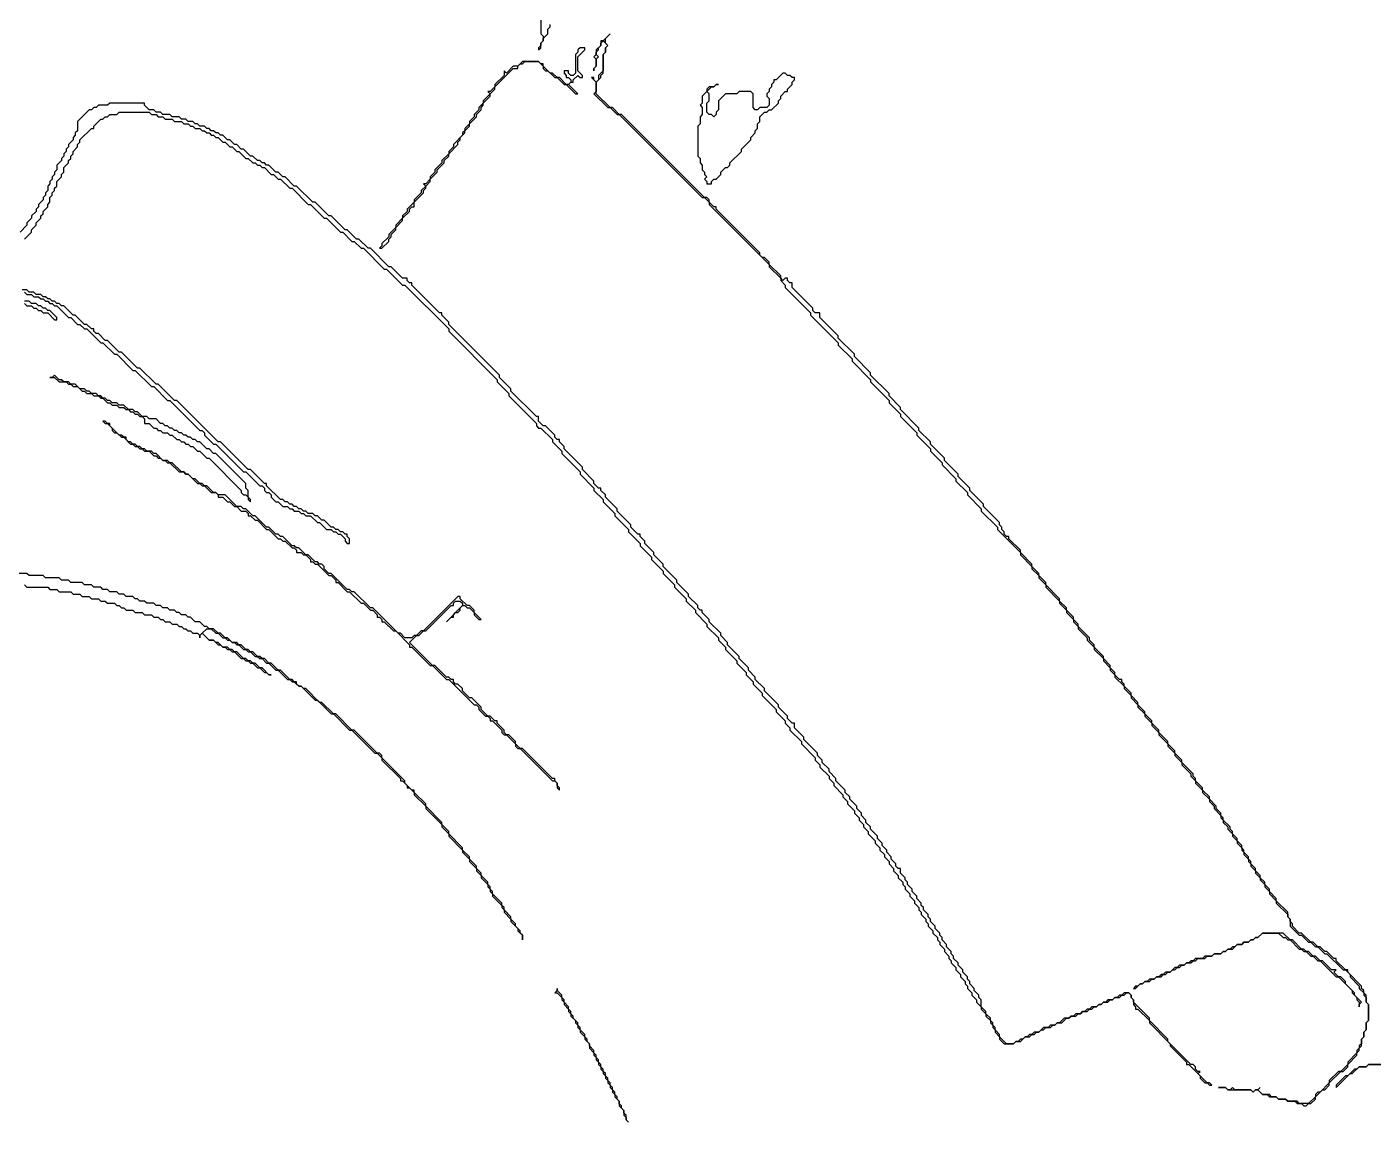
# Model space of a CAD drawing. Header units: metres. Extents: x 0 to 100, y 0 to 141.
# Drawn here: x 25.58 to 40.17, y 99.25 to 111.12 of the extents above; entities that cross this region are included whole.
import ezdxf

# ---------------------------------------------------------------- set-up
doc = ezdxf.new("R2010")
doc.units = ezdxf.units.M

msp = doc.modelspace()

# ---------------------------------------------------------------- linework, layer by layer
for points in [[(31.15, 111.2), (31.15, 111.05), (31.175, 111.025), (31.175, 110.975), (31.15, 110.95), (31.15, 110.925), (31.125, 110.9), (31.125, 110.875), (31.15, 110.9), (31.15, 110.95), (31.175, 110.975), (31.175, 111), (31.225, 111.05), (31.225, 111.1), (31.25, 111.125), (31.25, 111.15)], [(25.55, 108.825), (25.625, 108.9), (25.625, 108.925), (25.675, 108.975), (25.675, 109), (25.725, 109.05), (25.725, 109.075), (25.75, 109.1), (25.75, 109.125), (25.8, 109.175), (25.8, 109.2), (25.825, 109.225), (25.825, 109.275), (25.85, 109.3), (25.85, 109.325), (25.875, 109.35), (25.875, 109.375), (25.9, 109.4), (25.9, 109.45), (25.95, 109.5), (25.95, 109.525), (25.975, 109.55), (25.975, 109.6), (26.025, 109.65), (26.025, 109.675), (26.05, 109.7), (26.05, 109.725), (26.075, 109.75), (26.075, 109.775), (26.125, 109.825), (26.125, 109.85), (26.15, 109.875), (26.15, 109.9), (26.275, 110.025), (26.3, 110.025), (26.3, 110.05), (26.375, 110.125), (26.4, 110.125), (26.425, 110.15), (26.45, 110.15), (26.475, 110.175), (26.55, 110.175), (26.575, 110.2), (26.9, 110.2), (26.925, 110.175), (26.975, 110.175), (27, 110.15), (27.05, 110.15), (27.075, 110.125), (27.15, 110.125), (27.175, 110.1), (27.25, 110.1), (27.275, 110.075), (27.325, 110.075), (27.35, 110.05), (27.375, 110.05), (27.4, 110.025), (27.45, 110.025), (27.475, 110), (27.5, 110), (27.525, 109.975), (27.55, 109.975), (27.575, 109.95), (27.6, 109.95), (27.625, 109.925), (27.65, 109.925), (27.7, 109.875), (27.725, 109.875), (27.775, 109.825), (27.8, 109.825), (27.85, 109.775), (27.875, 109.775), (27.95, 109.7), (27.975, 109.7), (28.025, 109.65), (28.05, 109.65), (28.075, 109.625), (28.1, 109.625), (28.125, 109.6), (28.15, 109.6), (28.225, 109.525), (28.25, 109.525), (28.3, 109.475), (28.325, 109.475), (28.425, 109.375), (28.45, 109.375), (28.625, 109.2), (28.65, 109.2), (28.8, 109.05), (28.825, 109.05), (28.975, 108.9), (29, 108.9), (29.1, 108.8), (29.125, 108.8), (29.2, 108.725), (29.225, 108.725), (29.45, 108.5), (29.475, 108.5), (29.65, 108.325), (29.675, 108.325), (30.15, 107.85), (30.15, 107.825), (30.675, 107.3), (30.675, 107.275), (30.8, 107.15), (30.8, 107.125), (31.1, 106.825), (31.1, 106.8), (31.125, 106.775), (31.15, 106.775), (31.275, 106.65), (31.275, 106.625), (31.375, 106.525), (31.375, 106.5), (31.575, 106.3), (31.575, 106.275), (31.725, 106.125), (31.725, 106.1), (31.825, 106), (31.825, 105.975), (31.95, 105.85), (31.95, 105.825), (32.1, 105.675), (32.1, 105.65), (32.225, 105.525), (32.225, 105.5), (32.35, 105.375), (32.35, 105.35), (32.475, 105.225), (32.475, 105.2), (32.6, 105.075), (32.6, 105.05), (32.725, 104.925), (32.725, 104.9), (32.825, 104.8), (32.825, 104.775), (32.95, 104.65), (32.95, 104.625), (33.075, 104.5), (33.075, 104.475), (33.15, 104.4), (33.15, 104.375), (33.275, 104.25), (33.275, 104.225), (33.375, 104.125), (33.375, 104.1), (33.45, 104.025), (33.45, 104), (33.55, 103.9), (33.55, 103.875), (33.7, 103.725), (33.7, 103.7), (33.8, 103.6), (33.8, 103.575), (33.85, 103.525), (33.85, 103.5), (33.975, 103.375), (33.975, 103.35), (34.125, 103.2), (34.125, 103.175), (34.175, 103.125), (34.175, 103.1), (34.275, 103), (34.275, 102.975), (34.325, 102.925), (34.325, 102.9), (34.425, 102.8), (34.425, 102.775), (34.475, 102.725), (34.475, 102.7), (34.55, 102.625), (34.55, 102.6), (34.6, 102.55), (34.6, 102.525), (34.65, 102.475), (34.65, 102.45), (34.7, 102.4), (34.7, 102.375), (34.775, 102.3), (34.775, 102.275), (34.825, 102.225), (34.825, 102.2), (34.875, 102.15), (34.875, 102.125), (34.925, 102.075), (34.925, 102.05), (34.975, 102), (34.975, 101.975), (35.025, 101.925), (35.025, 101.9), (35.075, 101.85), (35.075, 101.825), (35.1, 101.8), (35.1, 101.775), (35.15, 101.725), (35.15, 101.7), (35.2, 101.65), (35.2, 101.625), (35.25, 101.575), (35.25, 101.55), (35.275, 101.525), (35.275, 101.5), (35.325, 101.45), (35.325, 101.425), (35.35, 101.4), (35.35, 101.375), (35.4, 101.325), (35.4, 101.3), (35.45, 101.25), (35.45, 101.225), (35.475, 101.2), (35.475, 101.175), (35.525, 101.125), (35.525, 101.1), (35.575, 101.05), (35.575, 101.025), (35.6, 101), (35.6, 100.975), (35.65, 100.925), (35.65, 100.9), (35.7, 100.85), (35.7, 100.825), (35.75, 100.775), (35.75, 100.75), (35.775, 100.725), (35.775, 100.7), (35.825, 100.65), (35.825, 100.625), (35.875, 100.575), (35.875, 100.55), (35.925, 100.5), (35.925, 100.475), (35.975, 100.425), (35.975, 100.4), (36.025, 100.35), (36.025, 100.325), (36.05, 100.3), (36.05, 100.275), (36.075, 100.25), (36.075, 100.225), (36.125, 100.175), (36.125, 100.15), (36.175, 100.1), (36.275, 100.1), (36.3, 100.125), (36.35, 100.125), (36.4, 100.175), (36.45, 100.175), (36.475, 100.2), (36.5, 100.2), (36.525, 100.225), (36.55, 100.225), (36.575, 100.25), (36.6, 100.25), (36.625, 100.275), (36.675, 100.275), (36.7, 100.3), (36.725, 100.3), (36.75, 100.325), (36.8, 100.325), (36.85, 100.375), (36.875, 100.375), (36.9, 100.4), (36.95, 100.4), (36.975, 100.425), (37, 100.425), (37.025, 100.45), (37.075, 100.45), (37.1, 100.475), (37.125, 100.475), (37.15, 100.5), (37.175, 100.5), (37.2, 100.525), (37.225, 100.525), (37.25, 100.55), (37.3, 100.55), (37.325, 100.575), (37.35, 100.575), (37.375, 100.6), (37.425, 100.6), (37.45, 100.625), (37.475, 100.625), (37.5, 100.65), (37.525, 100.65), (37.55, 100.625), (37.55, 100.6), (37.575, 100.575), (37.575, 100.525), (37.6, 100.5), (37.6, 100.475), (37.625, 100.475), (37.75, 100.35), (37.75, 100.325), (37.975, 100.1), (37.975, 100.075), (38.15, 99.9), (38.15, 99.875), (38.175, 99.875), (38.3, 99.75), (38.3, 99.725), (38.35, 99.675), (38.375, 99.675), (38.4, 99.65), (38.425, 99.65), (38.4, 99.675), (38.375, 99.675), (38.275, 99.775), (38.3, 99.8), (38.275, 99.8), (38.25, 99.825), (38.25, 99.85), (38.225, 99.875), (38.2, 99.875), (37.95, 100.125), (37.95, 100.15), (37.75, 100.35), (37.75, 100.375), (37.575, 100.55), (37.575, 100.575), (37.55, 100.6), (37.55, 100.625), (37.525, 100.65), (37.475, 100.65), (37.45, 100.625), (37.425, 100.625), (37.4, 100.6), (37.375, 100.6), (37.35, 100.575), (37.3, 100.575), (37.275, 100.55), (37.25, 100.55), (37.225, 100.525), (37.2, 100.525), (37.175, 100.5), (37.125, 100.5), (37.1, 100.475), (37.075, 100.475), (37.05, 100.45), (37.025, 100.45), (37, 100.425), (36.95, 100.425), (36.925, 100.4), (36.9, 100.4), (36.875, 100.375), (36.825, 100.375), (36.775, 100.325), (36.75, 100.325), (36.725, 100.3), (36.675, 100.3), (36.65, 100.275), (36.6, 100.275), (36.55, 100.225), (36.5, 100.225), (36.475, 100.2), (36.45, 100.2), (36.425, 100.175), (36.4, 100.175), (36.375, 100.15), (36.35, 100.15), (36.325, 100.125), (36.3, 100.125), (36.275, 100.1), (36.2, 100.1), (36.125, 100.175), (36.125, 100.2), (36.075, 100.25), (36.075, 100.275), (36.05, 100.3), (36.05, 100.325), (36.025, 100.35), (36.025, 100.375), (35.975, 100.425), (35.975, 100.45), (35.925, 100.5), (35.925, 100.575), (35.9, 100.6), (35.9, 100.625), (35.85, 100.675), (35.85, 100.7), (35.8, 100.75), (35.8, 100.775), (35.775, 100.8), (35.775, 100.825), (35.725, 100.875), (35.725, 100.9), (35.675, 100.95), (35.675, 100.975), (35.625, 101.025), (35.625, 101.05), (35.6, 101.075), (35.6, 101.1), (35.55, 101.15), (35.55, 101.175), (35.5, 101.225), (35.5, 101.25), (35.475, 101.275), (35.475, 101.3), (35.425, 101.35), (35.425, 101.375), (35.375, 101.425), (35.375, 101.45), (35.35, 101.475), (35.35, 101.5), (35.3, 101.55), (35.3, 101.575), (35.275, 101.6), (35.275, 101.625), (35.225, 101.675), (35.225, 101.7), (35.175, 101.75), (35.175, 101.775), (35.125, 101.825), (35.125, 101.85), (35.1, 101.875), (35.1, 101.9), (35.05, 101.95), (35.05, 102), (35.025, 102), (35, 102.025), (35, 102.05), (34.95, 102.1), (34.95, 102.125), (34.9, 102.175), (34.9, 102.2), (34.85, 102.25), (34.85, 102.275), (34.8, 102.325), (34.8, 102.35), (34.725, 102.425), (34.725, 102.45), (34.675, 102.5), (34.675, 102.525), (34.625, 102.575), (34.625, 102.6), (34.575, 102.65), (34.575, 102.675), (34.5, 102.75), (34.5, 102.775), (34.45, 102.825), (34.45, 102.85), (34.35, 102.95), (34.35, 102.975), (34.275, 103.05), (34.275, 103.075), (34.2, 103.15), (34.2, 103.175), (34.15, 103.225), (34.15, 103.25), (34, 103.4), (34, 103.425), (33.9, 103.525), (33.9, 103.575), (33.875, 103.575), (33.825, 103.625), (33.825, 103.65), (33.725, 103.75), (33.725, 103.775), (33.575, 103.925), (33.575, 103.95), (33.475, 104.05), (33.475, 104.075), (33.4, 104.15), (33.4, 104.175), (33.3, 104.275), (33.3, 104.3), (33.175, 104.425), (33.175, 104.45), (33.1, 104.525), (33.1, 104.55), (32.975, 104.675), (32.975, 104.7), (32.9, 104.775), (32.9, 104.8), (32.875, 104.8), (32.85, 104.825), (32.85, 104.85), (32.75, 104.95), (32.75, 104.975), (32.625, 105.1), (32.625, 105.125), (32.475, 105.275), (32.475, 105.3), (32.375, 105.4), (32.375, 105.425), (32.275, 105.525), (32.275, 105.55), (32.225, 105.6), (32.225, 105.625), (32.2, 105.625), (32.125, 105.7), (32.125, 105.725), (31.975, 105.875), (31.975, 105.9), (31.85, 106.025), (31.85, 106.05), (31.8, 106.1), (31.8, 106.125), (31.775, 106.125), (31.725, 106.175), (31.725, 106.2), (31.6, 106.325), (31.6, 106.35), (31.4, 106.55), (31.4, 106.575), (31.35, 106.625), (31.35, 106.65), (31.325, 106.65), (31.3, 106.675), (31.3, 106.7), (31.2, 106.8), (31.175, 106.8), (31.125, 106.85), (31.125, 106.9), (31.1, 106.9), (30.825, 107.175), (30.825, 107.2), (30.7, 107.325), (30.7, 107.35), (30.15, 107.9), (30.15, 107.925), (30.075, 108), (30.075, 108.025), (30.05, 108.025), (29.75, 108.325), (29.75, 108.35), (29.725, 108.35), (29.7, 108.375), (29.7, 108.4), (29.65, 108.4), (29.525, 108.525), (29.5, 108.525), (29.3, 108.725), (29.275, 108.725), (29.175, 108.825), (29.15, 108.825), (29.05, 108.925), (29.025, 108.925), (28.875, 109.075), (28.85, 109.075), (28.7, 109.225), (28.675, 109.225), (28.5, 109.4), (28.475, 109.4), (28.375, 109.5), (28.35, 109.5), (28.3, 109.55), (28.275, 109.55), (28.2, 109.625), (28.175, 109.625), (28.15, 109.65), (28.125, 109.65), (28.1, 109.675), (28.075, 109.675), (28.025, 109.725), (28, 109.725), (27.925, 109.8), (27.9, 109.8), (27.85, 109.85), (27.825, 109.85), (27.775, 109.9), (27.75, 109.9), (27.7, 109.95), (27.675, 109.95), (27.65, 109.975), (27.625, 109.975), (27.6, 110), (27.575, 110), (27.55, 110.025), (27.525, 110.025), (27.5, 110.05), (27.45, 110.05), (27.425, 110.075), (27.4, 110.075), (27.375, 110.1), (27.325, 110.1), (27.3, 110.125), (27.25, 110.125), (27.225, 110.15), (27.15, 110.15), (27.125, 110.175), (27.05, 110.175), (27.025, 110.2), (26.975, 110.2), (26.95, 110.225), (26.9, 110.225), (26.85, 110.275), (26.85, 110.3), (26.475, 110.3), (26.45, 110.275), (26.35, 110.275), (26.325, 110.25), (26.3, 110.25), (26.275, 110.225), (26.25, 110.225), (26.125, 110.1), (26.125, 110), (26.1, 109.975), (26.1, 109.95), (26.075, 109.925), (26.075, 109.9), (26.025, 109.85), (26.025, 109.825), (26, 109.8), (26, 109.775), (25.975, 109.75), (25.975, 109.725), (25.95, 109.7), (25.95, 109.675), (25.9, 109.625), (25.9, 109.575), (25.875, 109.55), (25.875, 109.525), (25.85, 109.5), (25.85, 109.475), (25.825, 109.45), (25.825, 109.425), (25.8, 109.4), (25.8, 109.35), (25.775, 109.325), (25.775, 109.3), (25.75, 109.275), (25.75, 109.25), (25.7, 109.2), (25.7, 109.175), (25.675, 109.15), (25.675, 109.125), (25.625, 109.075), (25.625, 109.05), (25.575, 109), (25.575, 108.975), (25.5, 108.9)], [(25.55, 108.25), (25.575, 108.225), (25.625, 108.225), (25.65, 108.2), (25.7, 108.2), (25.725, 108.175), (25.75, 108.175), (25.775, 108.15), (25.8, 108.15), (25.825, 108.125), (25.85, 108.125), (25.875, 108.1), (25.9, 108.1), (26.025, 107.975), (26.05, 107.975), (26.125, 107.9), (26.15, 107.9), (26.2, 107.85), (26.225, 107.85), (26.375, 107.7), (26.4, 107.7), (26.525, 107.575), (26.55, 107.575), (26.725, 107.4), (26.75, 107.4), (26.925, 107.225), (26.95, 107.225), (27.1, 107.075), (27.125, 107.075), (27.45, 106.75), (27.475, 106.75), (27.5, 106.725), (27.5, 106.7), (27.6, 106.6), (27.625, 106.6), (27.925, 106.3), (27.95, 106.3), (28.1, 106.15), (28.125, 106.15), (28.15, 106.125), (28.15, 106.1), (28.175, 106.075), (28.2, 106.075), (28.225, 106.05), (28.225, 106.025), (28.275, 105.975), (28.3, 105.975), (28.35, 105.925), (28.4, 105.925), (28.425, 105.9), (28.45, 105.9), (28.475, 105.875), (28.525, 105.875), (28.55, 105.85), (28.575, 105.85), (28.6, 105.825), (28.65, 105.825), (28.725, 105.75), (28.75, 105.75), (28.825, 105.675), (28.875, 105.675), (28.9, 105.65), (28.925, 105.65), (28.95, 105.625), (28.975, 105.625), (29.025, 105.575), (29.025, 105.55), (29.05, 105.525), (29.075, 105.525), (29.075, 105.575), (29.05, 105.6), (29.05, 105.625), (29.025, 105.625), (29, 105.65), (28.975, 105.65), (28.95, 105.675), (28.925, 105.675), (28.9, 105.7), (28.875, 105.7), (28.8, 105.775), (28.775, 105.775), (28.725, 105.825), (28.7, 105.825), (28.675, 105.85), (28.625, 105.85), (28.6, 105.875), (28.575, 105.875), (28.55, 105.9), (28.525, 105.9), (28.5, 105.925), (28.475, 105.925), (28.45, 105.95), (28.425, 105.95), (28.4, 105.975), (28.375, 105.975), (28.35, 106), (28.325, 106), (28.175, 106.15), (28.175, 106.175), (28.15, 106.175), (28, 106.325), (27.975, 106.325), (27.675, 106.625), (27.65, 106.625), (27.2, 107.075), (27.175, 107.075), (27, 107.25), (26.975, 107.25), (26.8, 107.425), (26.775, 107.425), (26.6, 107.6), (26.575, 107.6), (26.45, 107.725), (26.425, 107.725), (26.35, 107.8), (26.325, 107.8), (26.3, 107.825), (26.3, 107.85), (26.275, 107.85), (26.225, 107.9), (26.2, 107.9), (26.1, 108), (26.075, 108), (25.975, 108.1), (25.95, 108.1), (25.925, 108.125), (25.9, 108.125), (25.875, 108.15), (25.85, 108.15), (25.825, 108.175), (25.8, 108.175), (25.775, 108.2), (25.75, 108.2), (25.725, 108.225), (25.675, 108.225), (25.65, 108.25), (25.6, 108.25), (25.575, 108.275), (25.525, 108.275)], [(25.55, 108.125), (25.575, 108.1), (25.625, 108.1), (25.65, 108.075), (25.675, 108.075), (25.7, 108.05), (25.725, 108.05), (25.75, 108.025), (25.8, 108.025), (25.875, 107.95), (25.9, 107.95), (25.9, 107.975), (25.825, 108.05), (25.8, 108.05), (25.775, 108.075), (25.75, 108.075), (25.725, 108.1), (25.7, 108.1), (25.675, 108.125), (25.625, 108.125), (25.6, 108.15), (25.55, 108.15)], [(25.55, 105.075), (25.575, 105.05), (25.8, 105.05), (25.825, 105.025), (25.9, 105.025), (25.925, 105), (26.05, 105), (26.075, 104.975), (26.15, 104.975), (26.175, 104.95), (26.25, 104.95), (26.275, 104.925), (26.35, 104.925), (26.375, 104.9), (26.425, 104.9), (26.45, 104.875), (26.525, 104.875), (26.55, 104.85), (26.575, 104.85), (26.6, 104.825), (26.625, 104.825), (26.65, 104.8), (26.725, 104.8), (26.75, 104.775), (26.825, 104.775), (26.85, 104.75), (26.925, 104.75), (26.95, 104.725), (27, 104.725), (27.025, 104.7), (27.05, 104.7), (27.075, 104.675), (27.125, 104.675), (27.15, 104.65), (27.2, 104.65), (27.225, 104.625), (27.25, 104.625), (27.275, 104.6), (27.3, 104.6), (27.325, 104.575), (27.35, 104.575), (27.375, 104.55), (27.425, 104.55), (27.45, 104.525), (27.45, 104.5), (27.45, 104.525), (27.475, 104.55), (27.55, 104.475), (27.6, 104.475), (27.65, 104.425), (27.675, 104.425), (27.7, 104.4), (27.725, 104.4), (27.75, 104.375), (27.775, 104.375), (27.8, 104.35), (27.825, 104.35), (27.9, 104.275), (27.925, 104.275), (27.95, 104.25), (27.975, 104.25), (28, 104.225), (28.025, 104.225), (28.075, 104.175), (28.1, 104.175), (28.15, 104.125), (28.175, 104.125), (28.2, 104.1), (28.225, 104.1), (28.2, 104.1), (28.125, 104.175), (28.1, 104.175), (28.05, 104.225), (28.025, 104.225), (28, 104.25), (27.975, 104.25), (27.95, 104.275), (27.925, 104.275), (27.85, 104.35), (27.825, 104.35), (27.8, 104.375), (27.775, 104.375), (27.75, 104.4), (27.7, 104.4), (27.65, 104.45), (27.625, 104.45), (27.6, 104.475), (27.55, 104.475), (27.475, 104.55), (27.525, 104.6), (27.575, 104.6), (27.625, 104.55), (27.65, 104.55), (27.7, 104.5), (27.725, 104.5), (27.75, 104.475), (27.775, 104.475), (27.8, 104.45), (27.825, 104.45), (27.85, 104.425), (27.875, 104.425), (27.925, 104.375), (27.95, 104.375), (27.975, 104.35), (28, 104.35), (28.05, 104.3), (28.075, 104.3), (28.1, 104.275), (28.125, 104.275), (28.175, 104.225), (28.2, 104.225), (28.275, 104.15), (28.3, 104.15), (28.4, 104.05), (28.425, 104.05), (28.45, 104.025), (28.475, 104.025), (28.525, 103.975), (28.55, 103.975), (28.7, 103.825), (28.725, 103.825), (28.875, 103.675), (28.9, 103.675), (29.075, 103.5), (29.1, 103.5), (29.35, 103.25), (29.375, 103.25), (29.425, 103.2), (29.425, 103.175), (29.625, 102.975), (29.625, 102.95), (29.65, 102.95), (29.7, 102.9), (29.7, 102.875), (29.725, 102.875), (29.775, 102.825), (29.775, 102.8), (29.9, 102.675), (29.9, 102.65), (30.075, 102.475), (30.075, 102.45), (30.15, 102.375), (30.15, 102.35), (30.3, 102.2), (30.3, 102.175), (30.375, 102.1), (30.375, 102.075), (30.45, 102), (30.45, 101.975), (30.5, 101.925), (30.5, 101.9), (30.575, 101.825), (30.575, 101.8), (30.6, 101.775), (30.6, 101.75), (30.625, 101.725), (30.625, 101.7), (30.725, 101.6), (30.725, 101.575), (30.75, 101.55), (30.75, 101.525), (30.825, 101.45), (30.825, 101.425), (30.9, 101.35), (30.9, 101.325), (30.95, 101.275), (30.95, 101.225), (30.95, 101.275), (30.925, 101.3), (30.925, 101.325), (30.875, 101.375), (30.875, 101.4), (30.825, 101.45), (30.825, 101.475), (30.75, 101.55), (30.75, 101.575), (30.725, 101.6), (30.725, 101.625), (30.625, 101.725), (30.625, 101.75), (30.6, 101.775), (30.6, 101.8), (30.575, 101.825), (30.575, 101.85), (30.5, 101.925), (30.5, 101.95), (30.45, 102), (30.45, 102.025), (30.375, 102.1), (30.375, 102.125), (30.3, 102.2), (30.3, 102.225), (30.15, 102.375), (30.15, 102.4), (30.075, 102.475), (30.075, 102.5), (29.9, 102.675), (29.9, 102.7), (29.775, 102.825), (29.775, 102.85), (29.75, 102.85), (29.675, 102.925), (29.675, 102.95), (29.425, 103.2), (29.425, 103.225), (29.4, 103.25), (29.375, 103.25), (29.125, 103.5), (29.1, 103.5), (28.925, 103.675), (28.9, 103.675), (28.775, 103.8), (28.75, 103.8), (28.6, 103.95), (28.575, 103.95), (28.55, 103.975), (28.525, 103.975), (28.5, 104), (28.5, 104.025), (28.475, 104.025), (28.45, 104.05), (28.425, 104.05), (28.325, 104.15), (28.3, 104.15), (28.225, 104.225), (28.2, 104.225), (28.15, 104.275), (28.125, 104.275), (28.1, 104.3), (28.075, 104.3), (28.025, 104.35), (28, 104.35), (27.975, 104.375), (27.95, 104.375), (27.9, 104.425), (27.875, 104.425), (27.85, 104.45), (27.8, 104.45), (27.75, 104.5), (27.725, 104.5), (27.675, 104.55), (27.65, 104.55), (27.6, 104.6), (27.55, 104.6), (27.525, 104.625), (27.5, 104.625), (27.45, 104.675), (27.4, 104.675), (27.35, 104.725), (27.325, 104.725), (27.3, 104.75), (27.25, 104.75), (27.225, 104.775), (27.2, 104.775), (27.175, 104.8), (27.125, 104.8), (27.1, 104.825), (27.05, 104.825), (27.025, 104.85), (26.975, 104.85), (26.95, 104.875), (26.875, 104.875), (26.85, 104.9), (26.8, 104.9), (26.775, 104.925), (26.75, 104.925), (26.725, 104.95), (26.65, 104.95), (26.625, 104.975), (26.575, 104.975), (26.55, 105), (26.475, 105), (26.45, 105.025), (26.4, 105.025), (26.375, 105.05), (26.3, 105.05), (26.275, 105.075), (26.2, 105.075), (26.175, 105.1), (26.05, 105.1), (26.025, 105.125), (25.95, 105.125), (25.925, 105.15), (25.775, 105.15), (25.75, 105.175), (25.6, 105.175), (25.575, 105.2), (25.425, 105.2)], [(40.275, 99.875), (40.125, 99.875), (40.1, 99.85), (40.025, 99.85), (40, 99.825), (39.975, 99.825), (39.9, 99.75), (39.875, 99.75), (39.775, 99.65), (39.775, 99.625), (39.925, 99.775), (39.95, 99.775), (40.025, 99.85), (40.1, 99.85), (40.125, 99.875), (40.275, 99.875)]]:
    msp.add_lwpolyline(points)
for points in [[(31.9, 111.05), (31.825, 110.975), (31.8, 110.975), (31.8, 110.925), (31.75, 110.875), (31.75, 110.825), (31.725, 110.8), (31.75, 110.775), (31.75, 110.7), (31.725, 110.675), (31.725, 110.65), (31.725, 110.675), (31.75, 110.7), (31.75, 110.775), (31.775, 110.8), (31.75, 110.825), (31.75, 110.85), (31.775, 110.875), (31.775, 110.9), (31.8, 110.925), (31.8, 110.95), (31.825, 110.975), (31.875, 110.925), (31.85, 110.9), (31.85, 110.85), (31.825, 110.825), (31.825, 110.65), (31.775, 110.6), (31.775, 110.55), (31.75, 110.525), (31.725, 110.55), (31.725, 110.575), (31.7, 110.575), (31.75, 110.525), (31.75, 110.425), (31.725, 110.4), (31.875, 110.25), (31.9, 110.25), (31.975, 110.175), (32, 110.175), (32.9, 109.275), (32.925, 109.275), (32.975, 109.225), (32.975, 109.2), (33.625, 108.55), (33.625, 108.525), (33.75, 108.4), (33.75, 108.375), (33.8, 108.325), (33.8, 108.3), (34.075, 108.025), (34.075, 108), (34.375, 107.7), (34.375, 107.675), (34.525, 107.525), (34.525, 107.5), (34.725, 107.3), (34.725, 107.275), (34.925, 107.075), (34.925, 107.05), (35.05, 106.925), (35.05, 106.9), (35.225, 106.725), (35.225, 106.7), (35.375, 106.55), (35.375, 106.525), (35.5, 106.4), (35.5, 106.375), (35.65, 106.225), (35.65, 106.2), (35.775, 106.075), (35.775, 106.05), (35.925, 105.9), (35.925, 105.875), (36.1, 105.7), (36.1, 105.675), (36.35, 105.425), (36.35, 105.4), (36.475, 105.275), (36.475, 105.25), (36.55, 105.175), (36.55, 105.15), (36.625, 105.075), (36.625, 105.05), (36.775, 104.9), (36.775, 104.875), (36.85, 104.8), (36.85, 104.775), (36.925, 104.7), (36.925, 104.675), (36.975, 104.625), (36.975, 104.6), (37.075, 104.5), (37.075, 104.475), (37.15, 104.4), (37.15, 104.375), (37.25, 104.275), (37.25, 104.25), (37.325, 104.175), (37.325, 104.15), (37.375, 104.1), (37.375, 104.075), (37.475, 103.975), (37.475, 103.95), (37.55, 103.875), (37.55, 103.85), (37.625, 103.775), (37.625, 103.75), (37.7, 103.675), (37.7, 103.65), (37.775, 103.575), (37.775, 103.55), (37.85, 103.475), (37.85, 103.45), (37.95, 103.35), (37.95, 103.325), (38.025, 103.25), (38.025, 103.225), (38.1, 103.15), (38.1, 103.125), (38.2, 103.025), (38.2, 103), (38.25, 102.95), (38.25, 102.925), (38.325, 102.85), (38.325, 102.825), (38.4, 102.75), (38.4, 102.725), (38.45, 102.675), (38.45, 102.65), (38.525, 102.575), (38.525, 102.55), (38.55, 102.525), (38.55, 102.5), (38.6, 102.45), (38.6, 102.425), (38.65, 102.375), (38.65, 102.35), (38.7, 102.3), (38.7, 102.275), (38.75, 102.225), (38.75, 102.2), (38.775, 102.175), (38.775, 102.15), (38.825, 102.1), (38.825, 102.075), (38.85, 102.05), (38.85, 102.025), (38.9, 101.975), (38.9, 101.95), (38.95, 101.9), (38.95, 101.875), (39, 101.825), (39, 101.8), (39.05, 101.75), (39.05, 101.725), (39.125, 101.65), (39.125, 101.625), (39.25, 101.5), (39.25, 101.475), (39.275, 101.45), (39.275, 101.375), (39.375, 101.275), (39.4, 101.275), (39.475, 101.2), (39.5, 101.2), (39.55, 101.15), (39.575, 101.15), (39.65, 101.075), (39.675, 101.075), (39.85, 100.9), (39.875, 100.9), (39.925, 100.85), (39.925, 100.825), (40.025, 100.725), (40.025, 100.7), (40.075, 100.65), (40.075, 100.625), (40.1, 100.6), (40.1, 100.55), (40.125, 100.525), (40.125, 100.35), (40.1, 100.325), (40.1, 100.25), (40.075, 100.225), (40.075, 100.175), (40.05, 100.15), (40.05, 100.1), (40.025, 100.075), (40.025, 100.05), (40, 100.025), (40, 100), (39.9, 99.9), (39.9, 99.875), (39.825, 99.8), (39.8, 99.8), (39.7, 99.7), (39.7, 99.675), (39.6, 99.575), (39.575, 99.575), (39.55, 99.55), (39.55, 99.525), (39.475, 99.45), (39.375, 99.45), (39.35, 99.475), (39.25, 99.475), (39.225, 99.5), (39.15, 99.5), (39.125, 99.525), (39.075, 99.525), (39.05, 99.55), (38.975, 99.55), (38.925, 99.6), (38.95, 99.625), (38.925, 99.6), (38.9, 99.6), (38.875, 99.575), (38.85, 99.6), (38.675, 99.6), (38.65, 99.625), (38.625, 99.6), (38.6, 99.6), (38.575, 99.625), (38.5, 99.625), (38.575, 99.625), (38.6, 99.6), (38.85, 99.6), (38.875, 99.575), (38.9, 99.6), (38.925, 99.6), (38.975, 99.55), (39.025, 99.55), (39.05, 99.525), (39.125, 99.525), (39.15, 99.5), (39.225, 99.5), (39.25, 99.475), (39.325, 99.475), (39.35, 99.45), (39.4, 99.45), (39.425, 99.425), (39.45, 99.425), (39.475, 99.45), (39.5, 99.45), (39.55, 99.5), (39.55, 99.525), (39.625, 99.6), (39.65, 99.6), (39.7, 99.65), (39.7, 99.675), (39.825, 99.8), (39.85, 99.8), (39.9, 99.85), (39.9, 99.875), (40, 99.975), (40, 100), (40.025, 100.025), (40.025, 100.05), (40.05, 100.075), (40.05, 100.15), (40.075, 100.175), (40.075, 100.225), (40.1, 100.25), (40.1, 100.325), (40.125, 100.35), (40.125, 100.525), (40.1, 100.55), (40.1, 100.625), (40.075, 100.65), (40.075, 100.675), (40.05, 100.7), (40.05, 100.725), (39.9, 100.875), (39.9, 100.9), (39.875, 100.9), (39.775, 101), (39.775, 101.025), (39.75, 101.025), (39.675, 101.1), (39.65, 101.1), (39.6, 101.15), (39.575, 101.15), (39.525, 101.2), (39.5, 101.2), (39.4, 101.3), (39.375, 101.3), (39.3, 101.375), (39.3, 101.4), (39.275, 101.425), (39.275, 101.45), (39.25, 101.475), (39.25, 101.525), (39.125, 101.65), (39.125, 101.675), (39.05, 101.75), (39.05, 101.775), (39, 101.825), (39, 101.85), (38.95, 101.9), (38.95, 101.925), (38.9, 101.975), (38.9, 102), (38.85, 102.05), (38.85, 102.075), (38.825, 102.1), (38.825, 102.125), (38.775, 102.175), (38.775, 102.2), (38.75, 102.225), (38.75, 102.25), (38.7, 102.3), (38.7, 102.325), (38.65, 102.375), (38.65, 102.4), (38.625, 102.425), (38.625, 102.45), (38.55, 102.525), (38.55, 102.55), (38.525, 102.575), (38.525, 102.6), (38.475, 102.65), (38.475, 102.675), (38.4, 102.75), (38.4, 102.775), (38.325, 102.85), (38.325, 102.875), (38.25, 102.95), (38.25, 102.975), (38.225, 103), (38.225, 103.025), (38.1, 103.15), (38.1, 103.175), (38.025, 103.25), (38.025, 103.275), (37.95, 103.35), (37.95, 103.375), (37.85, 103.475), (37.85, 103.5), (37.775, 103.575), (37.775, 103.6), (37.7, 103.675), (37.7, 103.7), (37.625, 103.775), (37.625, 103.8), (37.55, 103.875), (37.55, 103.9), (37.475, 103.975), (37.475, 104), (37.45, 104.025), (37.45, 104.05), (37.425, 104.05), (37.375, 104.1), (37.375, 104.125), (37.325, 104.175), (37.325, 104.2), (37.25, 104.275), (37.25, 104.3), (37.15, 104.4), (37.15, 104.425), (37.1, 104.475), (37.1, 104.5), (36.975, 104.625), (36.975, 104.65), (36.925, 104.7), (36.925, 104.725), (36.85, 104.8), (36.85, 104.825), (36.775, 104.9), (36.775, 104.925), (36.625, 105.075), (36.625, 105.1), (36.55, 105.175), (36.55, 105.2), (36.475, 105.275), (36.475, 105.3), (36.35, 105.425), (36.35, 105.45), (36.225, 105.575), (36.225, 105.6), (36.2, 105.6), (36.175, 105.625), (36.175, 105.65), (36.15, 105.675), (36.15, 105.7), (36.125, 105.725), (36.125, 105.75), (35.95, 105.925), (35.95, 105.95), (35.8, 106.1), (35.8, 106.125), (35.675, 106.25), (35.675, 106.275), (35.525, 106.425), (35.525, 106.45), (35.375, 106.6), (35.375, 106.625), (35.25, 106.75), (35.25, 106.775), (35.05, 106.975), (35.05, 107), (34.925, 107.125), (34.925, 107.15), (34.725, 107.35), (34.725, 107.375), (34.55, 107.55), (34.55, 107.575), (34.375, 107.75), (34.375, 107.775), (34.175, 107.975), (34.175, 108.025), (34.125, 108.025), (34.1, 108.05), (34.1, 108.075), (33.875, 108.3), (33.875, 108.35), (33.85, 108.35), (33.825, 108.375), (33.825, 108.4), (33.8, 108.4), (33.775, 108.375), (33.75, 108.4), (33.75, 108.425), (33.625, 108.55), (33.625, 108.575), (33.575, 108.625), (33.55, 108.625), (33.525, 108.65), (33.525, 108.675), (33.05, 109.15), (33.05, 109.175), (33.025, 109.175), (32.975, 109.225), (32.975, 109.25), (32.95, 109.275), (32.925, 109.275), (32.025, 110.175), (32, 110.175), (31.925, 110.25), (31.9, 110.25), (31.75, 110.4), (31.75, 110.525), (31.8, 110.575), (31.8, 110.6), (31.825, 110.625), (31.825, 110.825), (31.85, 110.85), (31.85, 110.9), (31.875, 110.925), (31.85, 110.95), (31.85, 111)], [(31.575, 110.9), (31.55, 110.875), (31.55, 110.85), (31.525, 110.825), (31.525, 110.625), (31.5, 110.6), (31.475, 110.6), (31.45, 110.625), (31.45, 110.65), (31.4, 110.65), (31.4, 110.625), (31.425, 110.6), (31.425, 110.575), (31.45, 110.575), (31.475, 110.55), (31.475, 110.525), (31.45, 110.5), (31.425, 110.5), (31.35, 110.575), (31.325, 110.575), (31.275, 110.625), (31.25, 110.625), (31.175, 110.7), (31.175, 110.725), (31.15, 110.725), (31.125, 110.75), (30.95, 110.75), (30.9, 110.7), (30.85, 110.7), (30.775, 110.625), (30.75, 110.65), (30.75, 110.6), (30.65, 110.5), (30.65, 110.475), (30.6, 110.425), (30.575, 110.425), (30.6, 110.4), (30.525, 110.325), (30.525, 110.3), (30.475, 110.25), (30.475, 110.225), (30.425, 110.175), (30.425, 110.15), (30.375, 110.1), (30.375, 110.075), (30.325, 110.025), (30.325, 110), (30.3, 109.975), (30.3, 109.95), (30.2, 109.85), (30.2, 109.825), (30.15, 109.775), (30.15, 109.75), (30.075, 109.675), (30.075, 109.65), (30, 109.575), (30, 109.55), (29.95, 109.5), (29.95, 109.475), (29.9, 109.425), (29.875, 109.425), (29.9, 109.4), (29.85, 109.35), (29.85, 109.325), (29.775, 109.25), (29.775, 109.225), (29.7, 109.15), (29.7, 109.125), (29.65, 109.075), (29.65, 109.05), (29.575, 108.975), (29.575, 108.95), (29.5, 108.875), (29.5, 108.85), (29.425, 108.775), (29.425, 108.75), (29.4, 108.725), (29.425, 108.725), (29.5, 108.8), (29.5, 108.825), (29.525, 108.85), (29.525, 108.875), (29.575, 108.925), (29.575, 108.95), (29.65, 109.025), (29.65, 109.05), (29.725, 109.125), (29.725, 109.15), (29.75, 109.175), (29.775, 109.175), (29.775, 109.225), (29.875, 109.325), (29.875, 109.35), (29.9, 109.375), (29.9, 109.4), (29.95, 109.45), (29.95, 109.475), (30.025, 109.55), (30.025, 109.575), (30.1, 109.65), (30.1, 109.675), (30.15, 109.725), (30.15, 109.75), (30.25, 109.85), (30.25, 109.875), (30.275, 109.9), (30.275, 109.925), (30.325, 109.975), (30.325, 110), (30.375, 110.05), (30.375, 110.075), (30.45, 110.15), (30.45, 110.175), (30.5, 110.225), (30.5, 110.25), (30.525, 110.275), (30.525, 110.3), (30.6, 110.375), (30.6, 110.4), (30.65, 110.45), (30.65, 110.475), (30.85, 110.675), (30.9, 110.675), (30.9, 110.7), (30.925, 110.725), (30.95, 110.725), (30.975, 110.75), (31.125, 110.75), (31.175, 110.7), (31.175, 110.675), (31.2, 110.65), (31.225, 110.65), (31.3, 110.575), (31.325, 110.575), (31.4, 110.5), (31.425, 110.5), (31.525, 110.4), (31.55, 110.4), (31.45, 110.5), (31.475, 110.525), (31.5, 110.525), (31.5, 110.55), (31.55, 110.6), (31.575, 110.575), (31.6, 110.575), (31.6, 110.6), (31.55, 110.65), (31.55, 110.8), (31.625, 110.875), (31.625, 110.9)], [(33.775, 110.625), (33.7, 110.55), (33.675, 110.55), (33.675, 110.525), (33.65, 110.5), (33.65, 110.475), (33.625, 110.45), (33.625, 110.425), (33.6, 110.4), (33.6, 110.375), (33.625, 110.35), (33.625, 110.275), (33.6, 110.25), (33.525, 110.25), (33.5, 110.225), (33.475, 110.225), (33.45, 110.25), (33.45, 110.4), (33.425, 110.425), (33.3, 110.425), (33.275, 110.4), (33.15, 110.4), (33.075, 110.325), (33.075, 110.225), (33.05, 110.2), (33.05, 110.175), (33.025, 110.15), (33, 110.175), (32.975, 110.175), (32.95, 110.2), (32.95, 110.3), (32.975, 110.325), (32.975, 110.4), (32.95, 110.425), (33, 110.475), (33.025, 110.475), (33.05, 110.5), (33.075, 110.5), (33.05, 110.5), (33.025, 110.475), (32.975, 110.475), (32.95, 110.45), (32.95, 110.425), (32.9, 110.375), (32.9, 110.3), (32.875, 110.275), (32.9, 110.25), (32.9, 110.175), (32.875, 110.15), (32.875, 110.075), (32.85, 110.05), (32.85, 109.725), (32.875, 109.7), (32.875, 109.65), (32.9, 109.625), (32.9, 109.575), (32.925, 109.55), (32.925, 109.525), (32.95, 109.5), (32.925, 109.475), (32.95, 109.45), (32.95, 109.425), (33, 109.425), (33, 109.45), (33.025, 109.475), (33.05, 109.475), (33.1, 109.525), (33.1, 109.55), (33.15, 109.6), (33.175, 109.6), (33.2, 109.625), (33.2, 109.65), (33.325, 109.775), (33.325, 109.8), (33.425, 109.9), (33.425, 109.925), (33.475, 109.975), (33.475, 110), (33.5, 110.025), (33.5, 110.075), (33.525, 110.1), (33.525, 110.15), (33.575, 110.2), (33.6, 110.2), (33.625, 110.225), (33.65, 110.225), (33.725, 110.3), (33.725, 110.325), (33.75, 110.35), (33.75, 110.375), (33.8, 110.425), (33.825, 110.425), (33.825, 110.45), (33.875, 110.5), (33.875, 110.525), (33.9, 110.55), (33.9, 110.575), (33.875, 110.575), (33.85, 110.6), (33.825, 110.6), (33.8, 110.625)], [(25.875, 107.35), (25.85, 107.325), (25.825, 107.325), (25.875, 107.325), (25.925, 107.275), (26, 107.275), (26.025, 107.25), (26.05, 107.25), (26.075, 107.225), (26.125, 107.225), (26.175, 107.175), (26.2, 107.175), (26.225, 107.15), (26.275, 107.15), (26.3, 107.125), (26.35, 107.125), (26.375, 107.1), (26.4, 107.1), (26.45, 107.05), (26.475, 107.05), (26.5, 107.025), (26.55, 107.025), (26.575, 107), (26.625, 107), (26.65, 106.975), (26.675, 106.975), (26.7, 106.95), (26.725, 106.95), (26.75, 106.925), (26.775, 106.925), (26.8, 106.9), (26.825, 106.9), (26.85, 106.875), (26.85, 106.825), (26.9, 106.825), (26.95, 106.775), (26.975, 106.775), (27, 106.75), (27.025, 106.75), (27.05, 106.725), (27.1, 106.725), (27.125, 106.7), (27.15, 106.7), (27.2, 106.65), (27.225, 106.65), (27.25, 106.625), (27.275, 106.625), (27.3, 106.6), (27.325, 106.6), (27.35, 106.575), (27.375, 106.575), (27.425, 106.525), (27.45, 106.525), (27.525, 106.45), (27.55, 106.45), (27.9, 106.1), (27.9, 106.075), (27.925, 106.05), (27.95, 106.05), (27.975, 106.025), (27.975, 106), (28, 105.975), (28, 106), (27.975, 106.025), (27.975, 106.1), (27.95, 106.125), (27.95, 106.175), (27.625, 106.5), (27.6, 106.5), (27.55, 106.55), (27.525, 106.55), (27.45, 106.625), (27.425, 106.625), (27.4, 106.65), (27.375, 106.65), (27.35, 106.675), (27.325, 106.675), (27.3, 106.7), (27.275, 106.7), (27.25, 106.725), (27.225, 106.725), (27.2, 106.75), (27.175, 106.75), (27.15, 106.775), (27.125, 106.775), (27.1, 106.8), (27.075, 106.8), (27.05, 106.825), (27.025, 106.825), (26.975, 106.875), (26.9, 106.875), (26.875, 106.9), (26.825, 106.9), (26.775, 106.95), (26.75, 106.95), (26.725, 106.975), (26.675, 106.975), (26.625, 107.025), (26.575, 107.025), (26.55, 107.05), (26.5, 107.05), (26.475, 107.075), (26.45, 107.075), (26.425, 107.1), (26.4, 107.1), (26.375, 107.125), (26.35, 107.125), (26.325, 107.15), (26.275, 107.15), (26.25, 107.175), (26.225, 107.175), (26.2, 107.2), (26.15, 107.2), (26.1, 107.25), (26.05, 107.25), (26.025, 107.275), (25.975, 107.275), (25.95, 107.3), (25.925, 107.3)], [(26.4, 106.85), (26.425, 106.825), (26.45, 106.825), (26.5, 106.775), (26.5, 106.75), (26.525, 106.725), (26.55, 106.725), (26.6, 106.675), (26.625, 106.675), (26.7, 106.6), (26.725, 106.6), (26.75, 106.575), (26.775, 106.575), (26.8, 106.55), (26.825, 106.55), (26.85, 106.525), (26.9, 106.525), (26.95, 106.475), (26.975, 106.475), (27, 106.45), (27.025, 106.45), (27.05, 106.425), (27.075, 106.425), (27.1, 106.4), (27.125, 106.4), (27.225, 106.3), (27.275, 106.3), (27.3, 106.275), (27.325, 106.275), (27.425, 106.175), (27.45, 106.175), (27.475, 106.15), (27.5, 106.15), (27.575, 106.075), (27.625, 106.075), (27.65, 106.05), (27.65, 106.025), (27.7, 106.025), (27.75, 105.975), (27.775, 105.975), (27.825, 105.925), (27.85, 105.925), (27.9, 105.875), (27.95, 105.875), (27.975, 105.85), (27.975, 105.825), (28, 105.825), (28.05, 105.775), (28.075, 105.775), (28.175, 105.675), (28.2, 105.675), (28.3, 105.575), (28.325, 105.575), (28.35, 105.55), (28.375, 105.55), (28.45, 105.475), (28.475, 105.475), (28.5, 105.45), (28.5, 105.425), (28.55, 105.425), (28.575, 105.4), (28.6, 105.4), (28.65, 105.35), (28.65, 105.325), (28.675, 105.325), (28.7, 105.3), (28.725, 105.3), (28.85, 105.175), (28.875, 105.175), (28.925, 105.125), (28.925, 105.1), (28.95, 105.1), (29.05, 105), (29.075, 105), (29.2, 104.875), (29.225, 104.875), (29.3, 104.8), (29.325, 104.8), (29.375, 104.75), (29.375, 104.725), (29.4, 104.725), (29.425, 104.7), (29.425, 104.675), (29.45, 104.675), (29.55, 104.575), (29.575, 104.575), (29.725, 104.425), (29.725, 104.4), (29.75, 104.4), (29.95, 104.2), (29.975, 104.2), (30.125, 104.05), (30.15, 104.05), (30.425, 103.775), (30.45, 103.775), (30.475, 103.75), (30.475, 103.725), (30.55, 103.65), (30.575, 103.65), (30.6, 103.625), (30.6, 103.6), (30.625, 103.6), (30.725, 103.5), (30.725, 103.475), (30.75, 103.45), (30.775, 103.45), (30.875, 103.35), (30.875, 103.325), (30.9, 103.3), (30.925, 103.3), (31.275, 102.95), (31.3, 102.95), (31.325, 102.925), (31.325, 102.875), (31.35, 102.85), (31.35, 102.875), (31.325, 102.9), (31.325, 102.925), (31.3, 102.95), (31.3, 102.975), (31.275, 102.975), (30.95, 103.3), (30.925, 103.3), (30.875, 103.35), (30.875, 103.375), (30.8, 103.45), (30.775, 103.45), (30.75, 103.475), (30.75, 103.5), (30.675, 103.575), (30.675, 103.6), (30.65, 103.6), (30.6, 103.65), (30.575, 103.65), (30.5, 103.725), (30.5, 103.75), (30.4, 103.85), (30.375, 103.85), (30.3, 103.925), (30.3, 103.95), (30.25, 104), (30.225, 104), (30.2, 104.025), (30.2, 104.05), (30.175, 104.05), (30.15, 104.075), (30.125, 104.075), (30, 104.2), (29.975, 104.2), (29.725, 104.45), (29.8, 104.525), (29.825, 104.525), (29.875, 104.575), (29.9, 104.575), (30.175, 104.85), (30.2, 104.85), (30.2, 104.875), (30.225, 104.9), (30.275, 104.9), (30.3, 104.875), (30.3, 104.85), (30.125, 104.675), (30.175, 104.725), (30.2, 104.725), (30.2, 104.75), (30.225, 104.775), (30.25, 104.775), (30.275, 104.8), (30.275, 104.825), (30.3, 104.85), (30.325, 104.85), (30.35, 104.825), (30.375, 104.825), (30.425, 104.775), (30.425, 104.75), (30.475, 104.7), (30.5, 104.7), (30.425, 104.775), (30.425, 104.8), (30.375, 104.85), (30.35, 104.85), (30.275, 104.925), (30.275, 104.95), (30.25, 104.95), (29.875, 104.575), (29.85, 104.575), (29.8, 104.525), (29.775, 104.525), (29.75, 104.5), (29.675, 104.5), (29.625, 104.55), (29.6, 104.55), (29.325, 104.825), (29.3, 104.825), (29.125, 105), (29.1, 105), (29.075, 105.025), (29.05, 105.025), (28.875, 105.2), (28.85, 105.2), (28.8, 105.25), (28.8, 105.275), (28.775, 105.3), (28.75, 105.3), (28.725, 105.325), (28.7, 105.325), (28.625, 105.4), (28.6, 105.4), (28.525, 105.475), (28.5, 105.475), (28.475, 105.5), (28.45, 105.5), (28.35, 105.6), (28.325, 105.6), (28.3, 105.625), (28.275, 105.625), (28.2, 105.7), (28.175, 105.7), (28.05, 105.825), (28.025, 105.825), (27.95, 105.9), (27.925, 105.9), (27.9, 105.925), (27.85, 105.925), (27.725, 106.05), (27.65, 106.05), (27.625, 106.075), (27.6, 106.075), (27.525, 106.15), (27.5, 106.15), (27.475, 106.175), (27.45, 106.175), (27.4, 106.225), (27.375, 106.225), (27.325, 106.275), (27.3, 106.275), (27.275, 106.3), (27.25, 106.3), (27.15, 106.4), (27.125, 106.4), (27.1, 106.425), (27.05, 106.425), (26.975, 106.5), (26.95, 106.5), (26.925, 106.525), (26.875, 106.525), (26.85, 106.55), (26.825, 106.55), (26.8, 106.575), (26.775, 106.575), (26.75, 106.6), (26.725, 106.6), (26.7, 106.625), (26.675, 106.625), (26.65, 106.65), (26.65, 106.675), (26.625, 106.675), (26.6, 106.7), (26.575, 106.7), (26.475, 106.8), (26.475, 106.825), (26.45, 106.825), (26.425, 106.85)], [(38.975, 101.3), (38.925, 101.25), (38.9, 101.25), (38.875, 101.225), (38.85, 101.225), (38.825, 101.2), (38.775, 101.2), (38.75, 101.175), (38.7, 101.175), (38.675, 101.15), (38.65, 101.15), (38.625, 101.125), (38.6, 101.125), (38.575, 101.1), (38.55, 101.1), (38.525, 101.075), (38.45, 101.075), (38.425, 101.05), (38.35, 101.05), (38.325, 101.025), (38.25, 101.025), (38.225, 101), (38.2, 101), (38.175, 100.975), (38.15, 100.975), (38.125, 100.95), (38.075, 100.95), (38.05, 100.925), (38.025, 100.925), (37.975, 100.875), (37.925, 100.875), (37.9, 100.85), (37.875, 100.85), (37.85, 100.825), (37.825, 100.825), (37.8, 100.8), (37.75, 100.8), (37.725, 100.775), (37.7, 100.775), (37.675, 100.75), (37.65, 100.75), (37.625, 100.725), (37.6, 100.725), (37.575, 100.7), (37.6, 100.7), (37.65, 100.75), (37.675, 100.75), (37.7, 100.775), (37.75, 100.775), (37.775, 100.8), (37.8, 100.8), (37.825, 100.825), (37.875, 100.825), (37.9, 100.85), (37.925, 100.85), (37.95, 100.875), (37.975, 100.875), (38, 100.9), (38.025, 100.9), (38.05, 100.925), (38.075, 100.925), (38.1, 100.95), (38.125, 100.95), (38.15, 100.975), (38.2, 100.975), (38.225, 101), (38.25, 101), (38.275, 101.025), (38.35, 101.025), (38.375, 101.05), (38.425, 101.05), (38.45, 101.075), (38.525, 101.075), (38.55, 101.1), (38.575, 101.1), (38.6, 101.125), (38.65, 101.125), (38.7, 101.175), (38.75, 101.175), (38.775, 101.2), (38.825, 101.2), (38.85, 101.225), (38.875, 101.225), (38.9, 101.25), (38.925, 101.25), (38.975, 101.3), (39.15, 101.3), (39.2, 101.25), (39.225, 101.25), (39.25, 101.225), (39.275, 101.225), (39.375, 101.125), (39.4, 101.125), (39.425, 101.1), (39.45, 101.1), (39.5, 101.05), (39.525, 101.05), (39.575, 101), (39.6, 101), (39.775, 100.825), (39.8, 100.825), (39.95, 100.675), (39.95, 100.65), (40, 100.6), (40, 100.575), (40.025, 100.55), (40.025, 100.5), (40.025, 100.525), (40.05, 100.55), (39.975, 100.625), (39.975, 100.65), (39.875, 100.75), (39.875, 100.775), (39.825, 100.825), (39.8, 100.825), (39.75, 100.875), (39.775, 100.9), (39.725, 100.9), (39.625, 101), (39.6, 101), (39.55, 101.05), (39.525, 101.05), (39.475, 101.1), (39.45, 101.1), (39.425, 101.125), (39.4, 101.125), (39.3, 101.225), (39.275, 101.225), (39.2, 101.3)], [(31.325, 100.7), (31.325, 100.675), (31.3, 100.65), (31.325, 100.65), (31.375, 100.6), (31.375, 100.575), (31.4, 100.55), (31.4, 100.525), (31.45, 100.475), (31.45, 100.45), (31.475, 100.425), (31.475, 100.4), (31.525, 100.35), (31.525, 100.325), (31.55, 100.3), (31.55, 100.275), (31.575, 100.25), (31.575, 100.225), (31.625, 100.175), (31.625, 100.15), (31.675, 100.1), (31.675, 100.05), (31.725, 100), (31.725, 99.975), (31.75, 99.95), (31.75, 99.925), (31.775, 99.9), (31.775, 99.875), (31.8, 99.85), (31.8, 99.825), (31.825, 99.8), (31.825, 99.775), (31.85, 99.75), (31.85, 99.725), (31.875, 99.7), (31.875, 99.675), (31.9, 99.65), (31.9, 99.625), (31.925, 99.6), (31.925, 99.575), (31.95, 99.55), (31.95, 99.525), (32, 99.475), (32, 99.425), (32.05, 99.375), (32.05, 99.325), (32.075, 99.3), (32.075, 99.275), (32.1, 99.25), (32.075, 99.275), (32.075, 99.325), (32.05, 99.35), (32.05, 99.375), (32.025, 99.4), (32.025, 99.425), (32, 99.45), (32, 99.475), (31.975, 99.5), (31.975, 99.525), (31.95, 99.55), (31.95, 99.575), (31.925, 99.6), (31.925, 99.625), (31.9, 99.65), (31.9, 99.675), (31.875, 99.7), (31.875, 99.725), (31.85, 99.75), (31.85, 99.775), (31.825, 99.8), (31.825, 99.825), (31.8, 99.85), (31.8, 99.875), (31.775, 99.9), (31.775, 99.925), (31.75, 99.95), (31.75, 99.975), (31.725, 100), (31.725, 100.025), (31.675, 100.075), (31.675, 100.1), (31.65, 100.125), (31.65, 100.15), (31.625, 100.175), (31.625, 100.2), (31.575, 100.25), (31.575, 100.275), (31.55, 100.3), (31.55, 100.325), (31.5, 100.375), (31.5, 100.4), (31.475, 100.425), (31.475, 100.45), (31.45, 100.475), (31.45, 100.5), (31.4, 100.55), (31.4, 100.575), (31.375, 100.6), (31.375, 100.625), (31.325, 100.675)]]:
    msp.add_lwpolyline(points, close=True)

doc.saveas('drawing.dxf')
